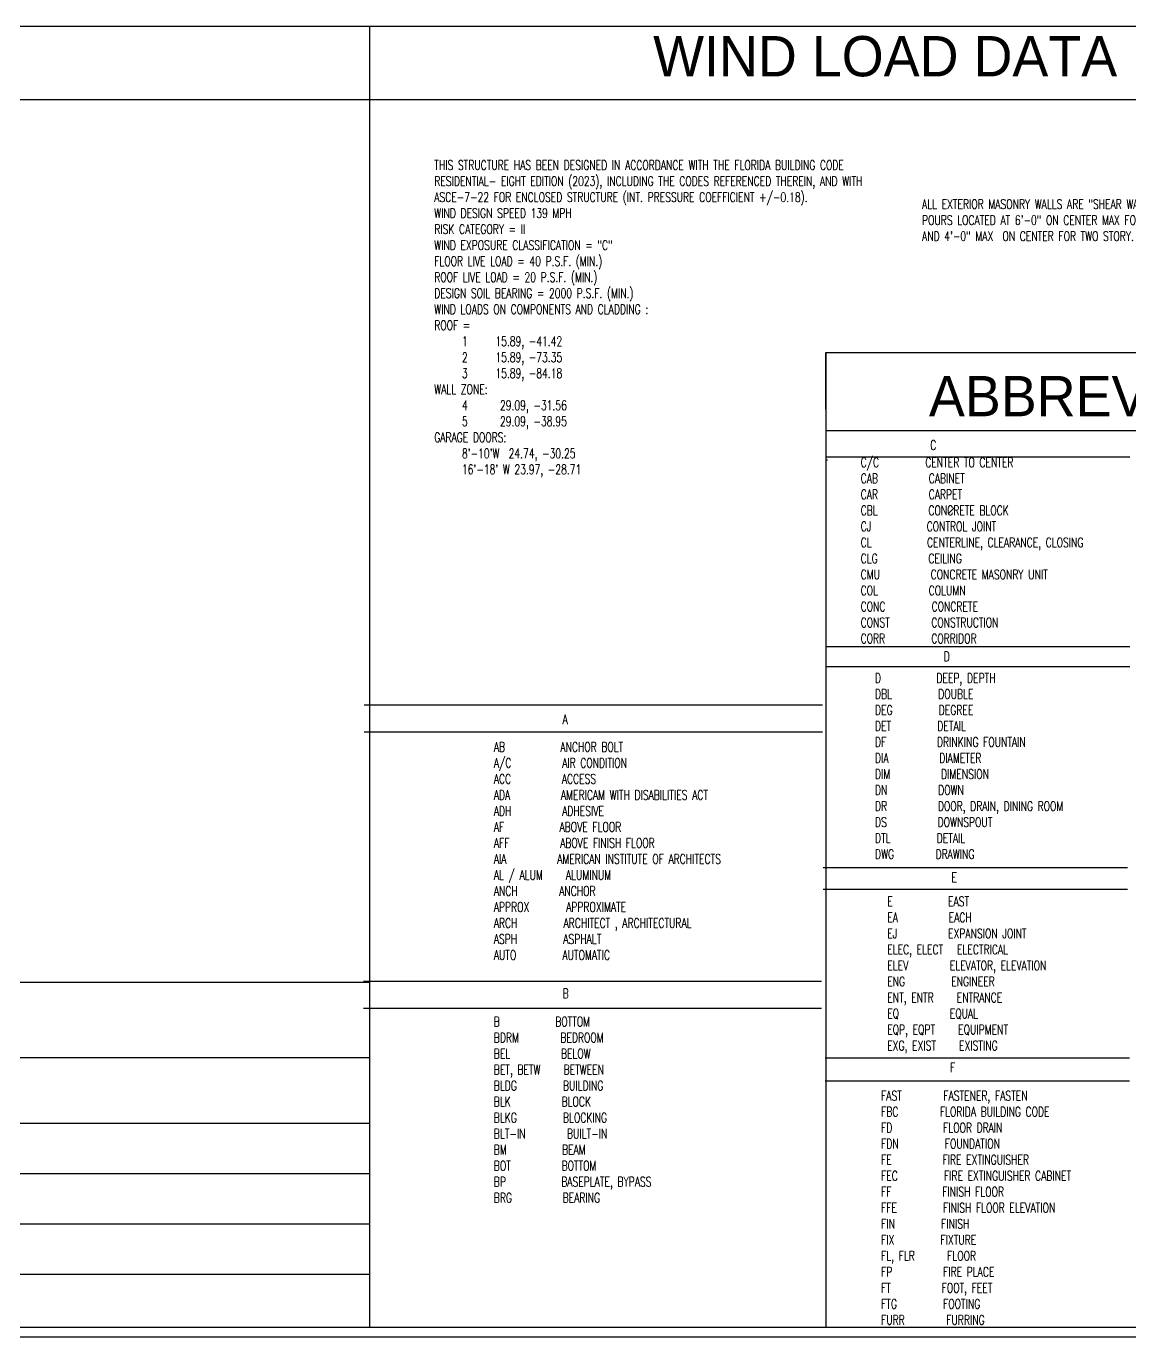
# Model space of a CAD drawing. Header units: inches. Extents: x -25328 to 8149, y -5530 to 4336.
# Drawn here: x -10845 to -10156, y -845 to -27 of the extents above; entities that cross this region are included whole.
import ezdxf

# ---------------------------------------------------------------- set-up
doc = ezdxf.new("R2010")
doc.units = ezdxf.units.IN
doc.header["$LTSCALE"] = 16
doc.header["$MEASUREMENT"] = 0
for name, color, linetype in [('DIMS', 5, 'CONTINUOUS'), ('TEXT', 11, 'CONTINUOUS'), ('TEXT ROOM', 3, 'CONTINUOUS')]:
    doc.layers.add(name, color=color, linetype=linetype)
doc.styles.add('BROCURE TITLE', font='MTCORSVA.TTF', dxfattribs={"height": 4})
doc.styles.add('PAYTS NOTES', font='romans.shx', dxfattribs={"width": 0.7, "height": 4.5})

msp = doc.modelspace()

# ---------------------------------------------------------------- linework, layer by layer
at = {"layer": 'DIMS', "linetype": 'Continuous'}
for p, q in [((-10345.44705382, -295.40220061), (-10155.42574803, -295.40220061)), ((-10345.44705318, -297.30969243), (-10344.2964734, -297.30969243)), ((-10345.44705415, -413.92510374), (-10155.42574835, -413.92510374)), ((-10345.44705415, -426.50901798), (-10155.42574835, -426.50901798)), ((-10633.62510036, -450.39408146), (-10347.52663847, -450.39408146)), ((-10633.62509976, -467.29114785), (-10347.52663847, -467.29114785)), ((-10347.04403039, -551.9051632), (-10157.0227246, -551.9051632)), ((-10347.04403039, -565.55471774), (-10157.0227246, -565.55471774)), ((-10634.05555727, -622.97806508), (-10347.95710058, -622.97806508)), ((-10634.05555668, -639.87513147), (-10347.95710058, -639.87513147)), ((-10345.71450608, -670.84804379), (-10155.69320609, -670.84804379)), ((-10345.71450608, -685.20055618), (-10155.69320546, -685.20055618))]:
    msp.add_line(p, q, dxfattribs=at)
at = {"layer": 'TEXT', "color": 6}
for p, q in [((-11339.7076606, -26.50380457), (-9550.72491662, -26.50366413)), ((-10630.39493957, -26.50374315), (-10630.39491113, -839.10066611)), ((-11339.70766023, -72.2300901), (-9550.72491625, -72.22996377)), ((-10345.44705553, -230.24429304), (-10345.44703422, -839.10065062)), ((-10345.44705553, -230.24429304), (-9550.72491662, -230.24429304)), ((-10345.44705382, -265.6200991), (-10345.44705382, -230.24429304)), ((-10345.44705382, -279.00698443), (-9550.72491662, -279.00698443)), ((-11339.7076606, -623.51862546), (-10630.39492066, -623.51860064)), ((-11339.7076606, -670.68725661), (-10630.39492066, -670.68723179)), ((-11339.7076606, -711.64339551), (-10630.39492066, -711.64337069)), ((-11339.7076595, -743.12506081), (-10630.39491956, -743.12503598)), ((-11339.7076606, -774.6067261), (-10630.39492066, -774.60670128)), ((-11339.70765729, -806.0883914), (-10630.39491736, -806.08836658)), ((-11339.7076606, -839.1007317), (-9550.72491662, -839.10058175)), ((-11345.7076606, -845.10073234), (-9544.72491662, -845.10058114))]:
    msp.add_line(p, q, dxfattribs=at)
at = {"layer": 'TEXT', "color": 3}
msp.add_line((-10268.80616419, -330.85535909), (-10264.80616419, -326.85535909), dxfattribs=at)

# ---------------------------------------------------------------- texts
at = {"layer": 'TEXT', "char_height": 6, "attachment_point": 1, "style": 'PAYTS NOTES'}
for s, insert, width in [('THIS STRUCTURE HAS BEEN DESIGNED IN ACCORDANCE WITH THE FLORIDA BUILDING CODE RESIDENTIAL- EIGHT EDITION (2023), INCLUDING THE CODES REFERENCED THEREIN, AND WITH ASCE-7-22 FOR ENCLOSED STRUCTURE (INT. PRESSURE COEFFICIENT +/-0.18). \\PWIND DESIGN SPEED 139 MPH\\PRISK CATEGORY = II\\PWIND EXPOSURE CLASSIFICATION = "C" \\PFLOOR LIVE LOAD = 40 P.S.F. (MIN.) \\PROOF LIVE LOAD = 20 P.S.F. (MIN.) \\PDESIGN SOIL BEARING = 2000 P.S.F. (MIN.)\\PWIND LOADS ON COMPONENTS AND CLADDING :\\PROOF = \\P      1      15.89, -41.42\\P      2      15.89, -73.35\\P      3      15.89, -84.18\\PWALL ZONE:\\P      4       29.09, -31.56\\P      5       29.09, -38.95\\PGARAGE DOORS: \\P      8\'-10\'W  24.74, -30.25\\P      16\'-18\' W 23.97, -28.71', (-10589.86199139, -110.27290716), 316.5907629326), ('\\PALL EXTERIOR MASONRY WALLS ARE "SHEAR WALLS WITH STRUCTURAL DOWN POURS LOCATED AT 6\'-0" ON CENTER MAX FOR 8\'-0" FOR ONE STORY AND 4\'-0" MAX  ON CENTER FOR TWO STORY.', (-10285.27506022, -124.64900067), 236.0751767623), ('C', (-10280.18744694, -285.13027349), 134.4019171898), ('C/C          CENTER TO CENTER       \\PCAB           CABINET\\PCAR           CARPET\\PCBL           CONCRETE BLOCK\\PCJ            CONTROL JOINT\\PCL            CENTERLINE, CLEARANCE, CLOSING\\PCLG           CEILING\\PCMU           CONCRETE MASONRY UNIT\\PCOL           COLUMN\\PCONC          CONCRETE\\PCONST         CONSTRUCTION\\PCORR          CORRIDOR', (-10323.58731795, -295.96049762), 222.9541905543), ('D', (-10271.70421056, -417.13177748), 134.4019171898), ('D            DEEP, DEPTH\\PDBL          DOUBLE\\PDEG          DEGREE\\PDET          DETAIL\\PDF           DRINKING FOUNTAIN\\PDIA           DIAMETER\\PDIM           DIMENSION\\PDN           DOWN\\PDR           DOOR, DRAIN, DINING ROOM\\PDS           DOWNSPOUT\\PDTL          DETAIL\\PDWG         DRAWING\\P\\P ', (-10314.62138446, -430.64277068), 222.9541905543), ('A', (-10509.70666748, -456.45951308), 134.4019171898), ('AB            ANCHOR BOLT\\PA/C           AIR CONDITION\\PACC           ACCESS\\PADA           AMERICAM WITH DISABILITIES ACT\\PADH           ADHESIVE\\PAF            ABOVE FLOOR\\PAFF           ABOVE FINISH FLOOR\\PAIA           AMERICAN INSTITUTE OF ARCHITECTS\\PAL / ALUM     ALUMINUM\\PANCH         ANCHOR\\PAPPROX        APPROXIMATE\\PARCH          ARCHITECT , ARCHITECTURAL\\PASPH          ASPHALT\\PAUTO          AUTOMATIC\\P ', (-10552.68255809, -473.63240629), 222.9541905543), ('E', (-10266.8931042, -555.07335543), 134.4019171898), ('E            EAST\\PEA           EACH\\PEJ           EXPANSION JOINT\\PELEC, ELECT   ELECTRICAL\\PELEV         ELEVATOR, ELEVATION\\PENG          ENGINEER\\PENT, ENTR     ENTRANCE\\PEQ           EQUAL\\PEQP, EQPT     EQUIPMENT\\PEXG, EXIST     EXISTING', (-10306.99359177, -570.18714626), 222.9541905543), ('B', (-10509.70666748, -627.60814565), 134.4019171898), ('B            BOTTOM\\PBDRM         BEDROOM\\PBEL           BELOW\\PBET, BETW     BETWEEN\\PBLDG          BUILDING\\PBLK           BLOCK\\PBLKG          BLOCKING\\PBLT-IN         BUILT-IN\\PBM            BEAM \\PBOT           BOTTOM\\PBP            BASEPLATE, BYPASS\\PBRG           BEARING\\P\\P   ', (-10552.68255809, -645.21829673), 222.9541905543), ('F', (-10267.85134034, -673.90968284), 134.4019171898), ('FAST         FASTENER, FASTEN\\PFBC         FLORIDA BUILDING CODE\\PFD           FLOOR DRAIN\\PFDN          FOUNDATION\\PFE           FIRE EXTINGUISHER\\PFEC          FIRE EXTINGUISHER CABINET\\PFF           FINISH FLOOR\\PFFE          FINISH FLOOR ELEVATION\\PFIN          FINISH\\PFIX          FIXTURE\\PFL, FLR       FLOOR\\PFP           FIRE PLACE\\PFT           FOOT, FEET\\PFTG          FOOTING\\PFURR         FURRING', (-10310.82723095, -691.51983391), 222.9541905543)]:
    msp.add_mtext(s, dxfattribs=dict(at, insert=insert, width=width))
at = {"layer": 'TEXT ROOM', "style": 'BROCURE TITLE'}
for s, p in [('WIND LOAD DATA', (-10453.17194837, -57.81561786)), ('ABBREVIATIONS', (-10280.99259772, -270.15655293))]:
    msp.add_text(s, height=25.1602694383, dxfattribs=at).set_placement(p)

doc.saveas('drawing.dxf')
